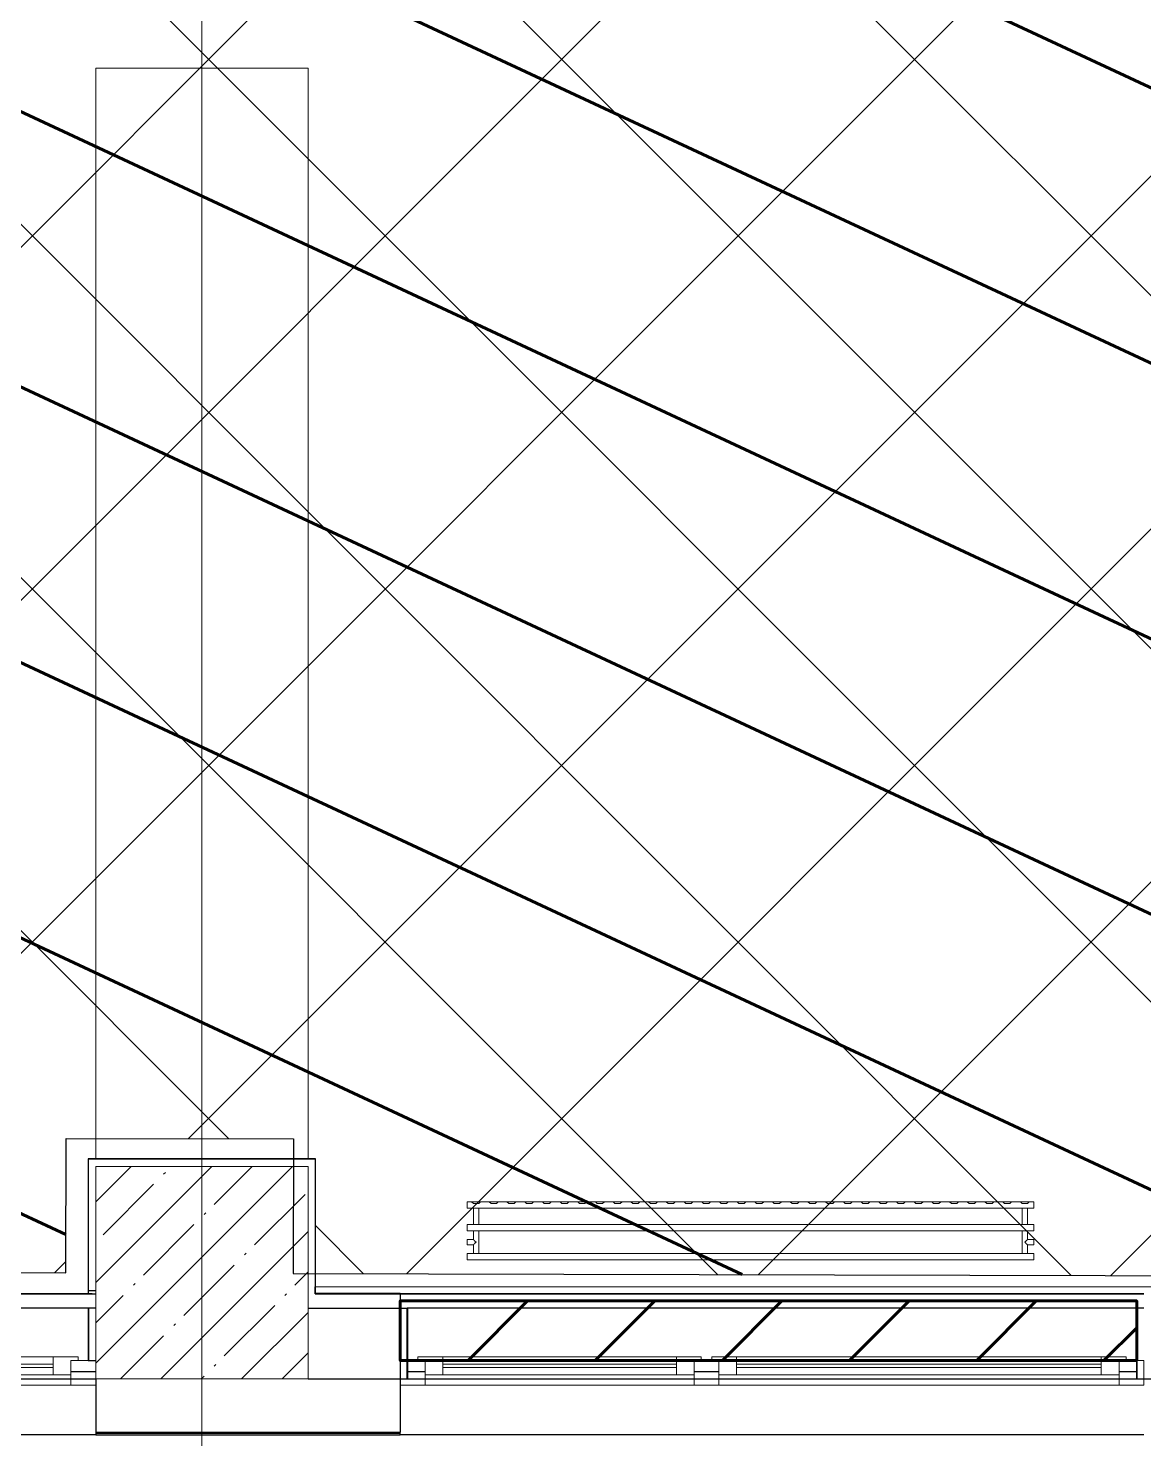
# Model space of a CAD drawing. Header units: millimetres. Extents: x -164500 to 426394, y -23753 to 102118.
# Drawn here: x 32884 to 36035, y -405 to 3577 of the extents above; entities that cross this region are included whole.
import ezdxf

# ---------------------------------------------------------------- set-up
doc = ezdxf.new("R2010")
doc.units = ezdxf.units.MM
for name, color, linetype, lineweight in [('0) шлифовка', 5, 'Continuous', 60), ('179 подоконники', 5, 'Continuous', 60), ('5.3) Л-7 Линолеум 4 вып', 230, 'Continuous', 30), ('A-FLOR', 7, 'Continuous', 9), ('A-GLAZ', 7, 'Continuous', 9), ('A-GLAZ-1', 7, 'Continuous', 5), ('S-COLS-1', 7, 'Continuous', 5), ('Оси', 7, 'Continuous', 9)]:
    doc.layers.add(name, color=color, linetype=linetype, lineweight=lineweight)
doc.layers.add('2) защита вин плитк', color=6, linetype='Continuous')
doc.layers.add('3.2.2) Нал-ой пол 4 вып', color=3, linetype='Continuous')
doc.layers.add('M-EQPM-1', color=7, linetype='Continuous', lineweight=9, true_color=0xb2b2b2)

# ---------------------------------------------------------------- blocks, each defined once
blk = doc.blocks.new('BSC_Колонна _Прямоугольная - 600х600-V40-Объем проектирования 1 этажа')
at = {"layer": 'S-COLS-1'}
h = blk.add_hatch(dxfattribs=at)
h.set_pattern_fill('FP_66', color=256, style=0, pattern_type=2)
h.set_pattern_definition([(45, (-33310, -200), (-114.04925, 114.04925), []), (45, (-33195.95, -200), (-114.04925, 114.04925), [201.613, -40.323, 6.706, -33.617])])
h.paths.add_polyline_path([(300, -300), (300, 300), (-300, 300), (-300, -300)])
for p, q in [((300, 300), (-300, 300)), ((-300, 300), (-300, -300)), ((300, -300), (300, 300)), ((-300, -300), (300, -300))]:
    blk.add_line(p, q, dxfattribs=at)
blk = doc.blocks.new('120_Окно_СКБ_2Ст - 120_Окно_СКБ_2Ст 2100х2500 _мал створка справа_-V53-Объем проектирования 1 этажа')
at = {"layer": 'A-GLAZ'}
for p, q in [((-1050, -127), (-1050, -57)), ((-1050, -57), (-980, -57)), ((-980, -57), (-980, -127)), ((150, -127), (150, -57)), ((150, -57), (220, -57)), ((220, -57), (220, -127)), ((980, -127), (980, -57)), ((980, -57), (1050, -57)), ((1050, -57), (1050, -127)), ((150, -87), (-980, -87)), ((-980, -87), (-980, -127)), ((-930, -137), (-930, -87)), ((100, -137), (100, -87)), ((150, -127), (150, -87)), ((980, -87), (220, -87)), ((220, -87), (220, -127)), ((270, -137), (270, -87)), ((930, -137), (930, -87)), ((980, -127), (980, -87)), ((-980, -127), (-1050, -127)), ((-980, -127), (-1000, -127)), ((-1000, -127), (-1000, -137)), ((-1000, -137), (170, -137)), ((170, -137), (-1000, -137)), ((220, -127), (150, -127)), ((170, -127), (150, -127)), ((170, -137), (170, -127)), ((220, -127), (200, -127)), ((200, -127), (200, -137)), ((200, -137), (1000, -137)), ((1000, -137), (200, -137)), ((1050, -127), (980, -127)), ((1000, -127), (980, -127)), ((1000, -137), (1000, -127))]:
    blk.add_line(p, q, dxfattribs=at)
at = {"layer": 'A-GLAZ-1'}
for p, q in [((1050, -57), (-1050, -57)), ((-930, -107), (100, -107)), ((100, -117), (-930, -117)), ((270, -107), (930, -107)), ((930, -117), (270, -117)), ((-1030, -127), (-1000, -127)), ((170.7, -127), (200, -127)), ((1000, -127), (1030, -127))]:
    blk.add_line(p, q, dxfattribs=at)
blk = doc.blocks.new('120_Окно_СКБ_2Ст - 120_Окно_СКБ_2Ст 2800х2500_створка_-22445922-Объем проектирования 1 этажа')
at = {"layer": 'A-GLAZ'}
for p, q in [((-1400, -127), (-1400, -57)), ((-1400, -57), (-1330, -57)), ((-1330, -57), (-1330, -127)), ((500, -127), (500, -57)), ((500, -57), (570, -57)), ((570, -57), (570, -127)), ((1330, -127), (1330, -57)), ((1330, -57), (1400, -57)), ((1400, -57), (1400, -127)), ((500, -87), (-1330, -87)), ((-1330, -87), (-1330, -127)), ((-1280, -137), (-1280, -87)), ((450, -137), (450, -87)), ((500, -127), (500, -87)), ((1330, -87), (570, -87)), ((570, -87), (570, -127)), ((620, -137), (620, -87)), ((1280, -137), (1280, -87)), ((1330, -127), (1330, -87)), ((-1330, -127), (-1400, -127)), ((-1330, -127), (-1350, -127)), ((-1350, -127), (-1350, -137)), ((-1350, -137), (520, -137)), ((520, -137), (-1350, -137)), ((570, -127), (500, -127)), ((520, -127), (500, -127)), ((520, -137), (520, -127)), ((570, -127), (550, -127)), ((550, -127), (550, -137)), ((550, -137), (1350, -137)), ((1350, -137), (550, -137)), ((1400, -127), (1330, -127)), ((1350, -127), (1330, -127)), ((1350, -137), (1350, -127))]:
    blk.add_line(p, q, dxfattribs=at)
at = {"layer": 'A-GLAZ-1'}
for p, q in [((1400, -57), (-1400, -57)), ((-1280, -107), (450, -107)), ((450, -117), (-1280, -117)), ((620, -107), (1280, -107)), ((1280, -117), (620, -117)), ((-1380, -127), (-1350, -127)), ((520, -127), (550, -127)), ((1350, -127), (1380, -127))]:
    blk.add_line(p, q, dxfattribs=at)
blk = doc.blocks.new('radiator_prado_classic_z_tip_30_po exemplyaru - Classic Z Тип 30-500-V217-Объем проектирования 1 этажа')
at = {"layer": 'M-EQPM-1'}
for p, q in [((0, 228), (0, 210)), ((1600, 228), (0, 228)), ((0, 210), (0, 228)), ((0, 228), (12.5, 228)), ((0, 210), (1600, 210)), ((17.8, 210), (0, 210)), ((12.5, 228), (37.5, 228)), ((37.5, 228), (12.5, 228)), ((12.5, 228), (37.5, 228)), ((12.5, 228), (17.5, 223)), ((12.5, 228), (17.5, 223)), ((32.5, 223), (17.5, 223)), ((17.5, 223), (32.5, 223)), ((17.5, 210), (17.5, 164)), ((17.5, 210), (17.5, 164)), ((17.8, 210), (17.5, 210)), ((17.5, 210), (17.8, 210)), ((17.8, 210), (17.5, 210)), ((17.5, 210), (32.5, 210)), ((32.2, 210), (17.8, 210)), ((17.8, 210), (32.2, 210)), ((32.2, 210), (17.8, 210)), ((32.5, 210), (32.2, 210)), ((32.2, 210), (32.5, 210)), ((32.5, 210), (32.2, 210)), ((1567.8, 210), (32.2, 210)), ((32.5, 223), (37.5, 228)), ((37.5, 228), (32.5, 223)), ((32.5, 164), (32.5, 210)), ((32.5, 164), (32.5, 210)), ((37.5, 228), (62.5, 228)), ((62.5, 228), (87.5, 228)), ((87.5, 228), (62.5, 228)), ((62.5, 228), (87.5, 228)), ((62.5, 228), (67.5, 223)), ((62.5, 228), (67.5, 223)), ((82.5, 223), (67.5, 223)), ((67.5, 223), (82.5, 223)), ((82.5, 223), (87.5, 228)), ((87.5, 228), (82.5, 223)), ((87.5, 228), (112.5, 228)), ((112.5, 228), (137.5, 228)), ((137.5, 228), (112.5, 228)), ((112.5, 228), (137.5, 228)), ((112.5, 228), (117.5, 223)), ((112.5, 228), (117.5, 223)), ((132.5, 223), (117.5, 223)), ((117.5, 223), (132.5, 223)), ((132.5, 223), (137.5, 228)), ((137.5, 228), (132.5, 223)), ((137.5, 228), (162.5, 228)), ((162.5, 228), (187.5, 228)), ((187.5, 228), (162.5, 228)), ((162.5, 228), (187.5, 228)), ((162.5, 228), (167.5, 223)), ((162.5, 228), (167.5, 223)), ((182.5, 223), (167.5, 223)), ((167.5, 223), (182.5, 223)), ((182.5, 223), (187.5, 228)), ((187.5, 228), (182.5, 223)), ((187.5, 228), (212.5, 228)), ((212.5, 228), (237.5, 228)), ((237.5, 228), (212.5, 228)), ((212.5, 228), (237.5, 228)), ((212.5, 228), (217.5, 223)), ((212.5, 228), (217.5, 223)), ((232.5, 223), (217.5, 223)), ((217.5, 223), (232.5, 223)), ((232.5, 223), (237.5, 228)), ((237.5, 228), (232.5, 223)), ((237.5, 228), (262.5, 228)), ((262.5, 228), (287.5, 228)), ((287.5, 228), (262.5, 228)), ((262.5, 228), (287.5, 228)), ((262.5, 228), (267.5, 223)), ((262.5, 228), (267.5, 223)), ((282.5, 223), (267.5, 223)), ((267.5, 223), (282.5, 223)), ((282.5, 223), (287.5, 228)), ((287.5, 228), (282.5, 223)), ((287.5, 228), (312.5, 228)), ((312.5, 228), (337.5, 228)), ((337.5, 228), (312.5, 228)), ((312.5, 228), (337.5, 228)), ((312.5, 228), (317.5, 223)), ((312.5, 228), (317.5, 223)), ((332.5, 223), (317.5, 223)), ((317.5, 223), (332.5, 223)), ((332.5, 223), (337.5, 228)), ((337.5, 228), (332.5, 223)), ((337.5, 228), (362.5, 228)), ((362.5, 228), (387.5, 228)), ((387.5, 228), (362.5, 228)), ((362.5, 228), (387.5, 228)), ((362.5, 228), (367.5, 223)), ((362.5, 228), (367.5, 223)), ((382.5, 223), (367.5, 223)), ((367.5, 223), (382.5, 223)), ((382.5, 223), (387.5, 228)), ((387.5, 228), (382.5, 223)), ((387.5, 228), (412.5, 228)), ((412.5, 228), (437.5, 228)), ((437.5, 228), (412.5, 228)), ((412.5, 228), (437.5, 228)), ((412.5, 228), (417.5, 223)), ((412.5, 228), (417.5, 223)), ((432.5, 223), (417.5, 223)), ((417.5, 223), (432.5, 223)), ((432.5, 223), (437.5, 228)), ((437.5, 228), (432.5, 223)), ((437.5, 228), (462.5, 228)), ((462.5, 228), (487.5, 228)), ((487.5, 228), (462.5, 228)), ((462.5, 228), (487.5, 228)), ((462.5, 228), (467.5, 223)), ((462.5, 228), (467.5, 223)), ((482.5, 223), (467.5, 223)), ((467.5, 223), (482.5, 223)), ((482.5, 223), (487.5, 228)), ((487.5, 228), (482.5, 223)), ((487.5, 228), (512.5, 228)), ((512.5, 228), (537.5, 228)), ((537.5, 228), (512.5, 228)), ((512.5, 228), (537.5, 228)), ((512.5, 228), (517.5, 223)), ((512.5, 228), (517.5, 223)), ((532.5, 223), (517.5, 223)), ((517.5, 223), (532.5, 223)), ((532.5, 223), (537.5, 228)), ((537.5, 228), (532.5, 223)), ((537.5, 228), (562.5, 228)), ((562.5, 228), (587.5, 228)), ((587.5, 228), (562.5, 228)), ((562.5, 228), (587.5, 228)), ((562.5, 228), (567.5, 223)), ((562.5, 228), (567.5, 223)), ((582.5, 223), (567.5, 223)), ((567.5, 223), (582.5, 223)), ((582.5, 223), (587.5, 228)), ((587.5, 228), (582.5, 223)), ((587.5, 228), (612.5, 228)), ((612.5, 228), (637.5, 228)), ((637.5, 228), (612.5, 228)), ((612.5, 228), (637.5, 228)), ((612.5, 228), (617.5, 223)), ((612.5, 228), (617.5, 223)), ((632.5, 223), (617.5, 223)), ((617.5, 223), (632.5, 223)), ((632.5, 223), (637.5, 228)), ((637.5, 228), (632.5, 223)), ((637.5, 228), (662.5, 228)), ((662.5, 228), (687.5, 228)), ((687.5, 228), (662.5, 228)), ((662.5, 228), (687.5, 228)), ((662.5, 228), (667.5, 223)), ((662.5, 228), (667.5, 223)), ((682.5, 223), (667.5, 223)), ((667.5, 223), (682.5, 223)), ((682.5, 223), (687.5, 228)), ((687.5, 228), (682.5, 223)), ((687.5, 228), (712.5, 228)), ((712.5, 228), (737.5, 228)), ((737.5, 228), (712.5, 228)), ((712.5, 228), (737.5, 228)), ((712.5, 228), (717.5, 223)), ((712.5, 228), (717.5, 223)), ((732.5, 223), (717.5, 223)), ((717.5, 223), (732.5, 223)), ((732.5, 223), (737.5, 228)), ((737.5, 228), (732.5, 223)), ((737.5, 228), (762.5, 228)), ((762.5, 228), (787.5, 228)), ((787.5, 228), (762.5, 228)), ((762.5, 228), (787.5, 228)), ((762.5, 228), (767.5, 223)), ((762.5, 228), (767.5, 223)), ((782.5, 223), (767.5, 223)), ((767.5, 223), (782.5, 223)), ((782.5, 223), (787.5, 228)), ((787.5, 228), (782.5, 223)), ((787.5, 228), (812.5, 228)), ((812.5, 228), (837.5, 228)), ((837.5, 228), (812.5, 228)), ((812.5, 228), (837.5, 228)), ((812.5, 228), (817.5, 223)), ((812.5, 228), (817.5, 223)), ((832.5, 223), (817.5, 223)), ((817.5, 223), (832.5, 223)), ((832.5, 223), (837.5, 228)), ((837.5, 228), (832.5, 223)), ((837.5, 228), (862.5, 228)), ((862.5, 228), (887.5, 228)), ((887.5, 228), (862.5, 228)), ((862.5, 228), (887.5, 228)), ((862.5, 228), (867.5, 223)), ((862.5, 228), (867.5, 223)), ((882.5, 223), (867.5, 223)), ((867.5, 223), (882.5, 223)), ((882.5, 223), (887.5, 228)), ((887.5, 228), (882.5, 223)), ((887.5, 228), (912.5, 228)), ((912.5, 228), (937.5, 228)), ((937.5, 228), (912.5, 228)), ((912.5, 228), (937.5, 228)), ((912.5, 228), (917.5, 223)), ((912.5, 228), (917.5, 223)), ((932.5, 223), (917.5, 223)), ((917.5, 223), (932.5, 223)), ((932.5, 223), (937.5, 228)), ((937.5, 228), (932.5, 223)), ((937.5, 228), (962.5, 228)), ((962.5, 228), (987.5, 228)), ((987.5, 228), (962.5, 228)), ((962.5, 228), (987.5, 228)), ((962.5, 228), (967.5, 223)), ((962.5, 228), (967.5, 223)), ((982.5, 223), (967.5, 223)), ((967.5, 223), (982.5, 223)), ((982.5, 223), (987.5, 228)), ((987.5, 228), (982.5, 223)), ((987.5, 228), (1012.5, 228)), ((1012.5, 228), (1037.5, 228)), ((1037.5, 228), (1012.5, 228)), ((1012.5, 228), (1037.5, 228)), ((1012.5, 228), (1017.5, 223)), ((1012.5, 228), (1017.5, 223)), ((1032.5, 223), (1017.5, 223)), ((1017.5, 223), (1032.5, 223)), ((1032.5, 223), (1037.5, 228)), ((1037.5, 228), (1032.5, 223)), ((1037.5, 228), (1062.5, 228)), ((1062.5, 228), (1087.5, 228)), ((1087.5, 228), (1062.5, 228)), ((1062.5, 228), (1087.5, 228)), ((1062.5, 228), (1067.5, 223)), ((1062.5, 228), (1067.5, 223)), ((1082.5, 223), (1067.5, 223)), ((1067.5, 223), (1082.5, 223)), ((1082.5, 223), (1087.5, 228)), ((1087.5, 228), (1082.5, 223)), ((1087.5, 228), (1112.5, 228)), ((1112.5, 228), (1137.5, 228)), ((1137.5, 228), (1112.5, 228)), ((1112.5, 228), (1137.5, 228)), ((1112.5, 228), (1117.5, 223)), ((1112.5, 228), (1117.5, 223)), ((1132.5, 223), (1117.5, 223)), ((1117.5, 223), (1132.5, 223)), ((1132.5, 223), (1137.5, 228)), ((1137.5, 228), (1132.5, 223)), ((1137.5, 228), (1162.5, 228)), ((1162.5, 228), (1187.5, 228)), ((1187.5, 228), (1162.5, 228)), ((1162.5, 228), (1187.5, 228)), ((1162.5, 228), (1167.5, 223)), ((1162.5, 228), (1167.5, 223)), ((1182.5, 223), (1167.5, 223)), ((1167.5, 223), (1182.5, 223)), ((1182.5, 223), (1187.5, 228)), ((1187.5, 228), (1182.5, 223)), ((1187.5, 228), (1212.5, 228)), ((1212.5, 228), (1237.5, 228)), ((1237.5, 228), (1212.5, 228)), ((1212.5, 228), (1237.5, 228)), ((1212.5, 228), (1217.5, 223)), ((1212.5, 228), (1217.5, 223)), ((1232.5, 223), (1217.5, 223)), ((1217.5, 223), (1232.5, 223)), ((1232.5, 223), (1237.5, 228)), ((1237.5, 228), (1232.5, 223)), ((1237.5, 228), (1262.5, 228)), ((1262.5, 228), (1287.5, 228)), ((1287.5, 228), (1262.5, 228)), ((1262.5, 228), (1287.5, 228)), ((1262.5, 228), (1267.5, 223)), ((1262.5, 228), (1267.5, 223)), ((1282.5, 223), (1267.5, 223)), ((1267.5, 223), (1282.5, 223)), ((1282.5, 223), (1287.5, 228)), ((1287.5, 228), (1282.5, 223)), ((1287.5, 228), (1312.5, 228)), ((1312.5, 228), (1337.5, 228)), ((1337.5, 228), (1312.5, 228)), ((1312.5, 228), (1337.5, 228)), ((1312.5, 228), (1317.5, 223)), ((1312.5, 228), (1317.5, 223)), ((1332.5, 223), (1317.5, 223)), ((1317.5, 223), (1332.5, 223)), ((1332.5, 223), (1337.5, 228)), ((1337.5, 228), (1332.5, 223)), ((1337.5, 228), (1362.5, 228)), ((1362.5, 228), (1387.5, 228)), ((1387.5, 228), (1362.5, 228)), ((1362.5, 228), (1387.5, 228)), ((1362.5, 228), (1367.5, 223)), ((1362.5, 228), (1367.5, 223)), ((1382.5, 223), (1367.5, 223)), ((1367.5, 223), (1382.5, 223)), ((1382.5, 223), (1387.5, 228)), ((1387.5, 228), (1382.5, 223)), ((1387.5, 228), (1412.5, 228)), ((1412.5, 228), (1437.5, 228)), ((1437.5, 228), (1412.5, 228)), ((1412.5, 228), (1437.5, 228)), ((1412.5, 228), (1417.5, 223)), ((1412.5, 228), (1417.5, 223)), ((1432.5, 223), (1417.5, 223)), ((1417.5, 223), (1432.5, 223)), ((1432.5, 223), (1437.5, 228)), ((1437.5, 228), (1432.5, 223)), ((1437.5, 228), (1462.5, 228)), ((1487.5, 228), (1462.5, 228)), ((1462.5, 228), (1487.5, 228)), ((1462.5, 228), (1467.5, 223)), ((1462.5, 228), (1467.5, 223)), ((1463.9, 228), (1487.5, 228)), ((1482.5, 223), (1467.5, 223)), ((1467.5, 223), (1482.5, 223)), ((1482.5, 223), (1487.5, 228)), ((1487.5, 228), (1482.5, 223)), ((1487.5, 228), (1512.5, 228)), ((1512.5, 228), (1537.5, 228)), ((1537.5, 228), (1512.5, 228)), ((1512.5, 228), (1537.5, 228)), ((1512.5, 228), (1517.5, 223)), ((1512.5, 228), (1517.5, 223)), ((1532.5, 223), (1517.5, 223)), ((1517.5, 223), (1532.5, 223)), ((1532.5, 223), (1537.5, 228)), ((1537.5, 228), (1532.5, 223)), ((1537.5, 228), (1562.5, 228)), ((1562.5, 228), (1587.5, 228)), ((1587.5, 228), (1562.5, 228)), ((1562.5, 228), (1587.5, 228)), ((1562.5, 228), (1567.5, 223)), ((1562.5, 228), (1567.5, 223)), ((1582.5, 223), (1567.5, 223)), ((1567.5, 223), (1582.5, 223)), ((1567.5, 210), (1567.5, 164)), ((1567.5, 210), (1567.5, 164)), ((1567.8, 210), (1567.5, 210)), ((1567.5, 210), (1582.5, 210)), ((1567.8, 210), (1567.5, 210)), ((1567.5, 210), (1567.8, 210)), ((1582.2, 210), (1567.8, 210)), ((1582.2, 210), (1567.8, 210)), ((1567.8, 210), (1582.2, 210)), ((1582.5, 210), (1582.2, 210)), ((1582.5, 210), (1582.2, 210)), ((1582.2, 210), (1582.5, 210)), ((1600, 210), (1582.2, 210)), ((1582.5, 223), (1587.5, 228)), ((1587.5, 228), (1582.5, 223)), ((1582.5, 164), (1582.5, 210)), ((1582.5, 164), (1582.5, 210)), ((1587.5, 228), (1600, 228)), ((1600, 210), (1600, 228)), ((1600, 228), (1600, 210)), ((1600, 164), (0, 164)), ((0, 164), (0, 146)), ((0, 146), (0, 164)), ((0, 164), (17.8, 164)), ((17.8, 164), (17.5, 164)), ((17.5, 164), (17.8, 164)), ((17.8, 164), (17.5, 164)), ((17.5, 164), (32.5, 164)), ((32.2, 164), (17.8, 164)), ((17.8, 164), (32.2, 164)), ((32.2, 164), (17.8, 164)), ((32.5, 164), (32.2, 164)), ((32.2, 164), (32.5, 164)), ((32.5, 164), (32.2, 164)), ((32.2, 164), (1567.8, 164)), ((1567.8, 164), (1567.5, 164)), ((1567.5, 164), (1582.5, 164)), ((1567.8, 164), (1567.5, 164)), ((1567.5, 164), (1567.8, 164)), ((1582.2, 164), (1567.8, 164)), ((1582.2, 164), (1567.8, 164)), ((1567.8, 164), (1582.2, 164)), ((1582.5, 164), (1582.2, 164)), ((1582.5, 164), (1582.2, 164)), ((1582.2, 164), (1582.5, 164)), ((1582.2, 164), (1600, 164)), ((1600, 146), (1600, 164)), ((1600, 164), (1600, 146)), ((0, 146), (1600, 146)), ((18.5, 146), (0, 146)), ((17.5, 121.5), (0, 121.5)), ((17.5, 121.5), (0, 121.5)), ((0, 121.5), (0, 120.5)), ((0, 106.5), (0, 121.5)), ((0, 120.5), (0, 107.5)), ((0, 120.5), (0, 119.3)), ((0, 114), (0, 120.5)), ((0, 120.5), (0, 120.5)), ((17.5, 146), (17.5, 121.5)), ((17.5, 146), (17.5, 121.5)), ((17.5, 146), (18.5, 146)), ((18.5, 146), (17.5, 146)), ((17.5, 146), (18.5, 146)), ((32.5, 146), (17.5, 146)), ((18.5, 146), (32.2, 146)), ((32.2, 146), (18.5, 146)), ((18.5, 146), (32.2, 146)), ((32.2, 146), (32.5, 146)), ((32.5, 146), (32.2, 146)), ((32.2, 146), (32.5, 146)), ((1567.8, 146), (32.2, 146)), ((32.5, 82), (32.5, 146)), ((32.5, 82), (32.5, 146)), ((1567.5, 146), (1567.5, 82)), ((1567.5, 146), (1567.5, 82)), ((1567.5, 146), (1567.8, 146)), ((1582.5, 146), (1567.5, 146)), ((1567.5, 146), (1567.8, 146)), ((1567.8, 146), (1567.5, 146)), ((1567.8, 146), (1581.5, 146)), ((1567.8, 146), (1581.5, 146)), ((1581.5, 146), (1567.8, 146)), ((1581.5, 146), (1582.5, 146)), ((1581.5, 146), (1582.5, 146)), ((1582.5, 146), (1581.5, 146)), ((1600, 146), (1581.5, 146)), ((1582.5, 121.5), (1582.5, 146)), ((1582.5, 121.5), (1582.5, 146)), ((1600, 121.5), (1582.5, 121.5)), ((1600, 121.5), (1582.5, 121.5)), ((1600, 121.5), (1600, 106.5)), ((1600, 120.5), (1600, 121.5)), ((1600, 121.5), (1600, 120.5)), ((1600, 120.5), (1600, 121.5)), ((1600, 107.5), (1600, 120.5)), ((1600, 120.5), (1600, 107.5)), ((1600, 107.5), (1600, 120.5)), ((0, 119.3), (0, 117.8)), ((0, 117.8), (0, 114)), ((0, 114), (0, 110.3)), ((0, 107.5), (0, 114)), ((0, 110.3), (0, 108.7)), ((0, 108.7), (0, 107.5)), ((0, 107.5), (0, 106.5)), ((0, 107.5), (0, 107.5)), ((0, 106.5), (17.5, 106.5)), ((0, 106.5), (17.5, 106.5)), ((1600, 82), (0, 82)), ((0, 82), (0, 64)), ((0, 64), (0, 82)), ((0, 82), (18.5, 82)), ((17.5, 106.5), (17.5, 82)), ((17.5, 106.5), (17.5, 82)), ((18.5, 82), (17.5, 82)), ((17.5, 82), (18.5, 82)), ((18.5, 82), (17.5, 82)), ((17.5, 82), (32.5, 82)), ((32.2, 82), (18.5, 82)), ((18.5, 82), (32.2, 82)), ((32.2, 82), (18.5, 82)), ((32.5, 82), (32.2, 82)), ((32.2, 82), (32.5, 82)), ((32.5, 82), (32.2, 82)), ((32.2, 82), (1567.8, 82)), ((1567.8, 82), (1567.5, 82)), ((1567.5, 82), (1582.5, 82)), ((1567.8, 82), (1567.5, 82)), ((1567.5, 82), (1567.8, 82)), ((1581.5, 82), (1567.8, 82)), ((1581.5, 82), (1567.8, 82)), ((1567.8, 82), (1581.5, 82)), ((1582.5, 82), (1581.5, 82)), ((1582.5, 82), (1581.5, 82)), ((1581.5, 82), (1582.5, 82)), ((1581.5, 82), (1600, 82)), ((1582.5, 82), (1582.5, 106.5)), ((1582.5, 106.5), (1600, 106.5)), ((1582.5, 82), (1582.5, 106.5)), ((1582.5, 106.5), (1600, 106.5)), ((1600, 106.5), (1600, 107.5)), ((1600, 107.5), (1600, 106.5)), ((1600, 106.5), (1600, 107.5)), ((1600, 64), (1600, 82)), ((1600, 82), (1600, 64)), ((1600, 64), (0, 64)), ((0, 64), (1600, 64))]:
    blk.add_line(p, q, dxfattribs=at)
for points, knots in [([(18.5, 120.5), (18.4, 120.6), (18.3, 120.7), (18.1, 120.9), (17.9, 121.1), (17.8, 121.2), (17.7, 121.3), (17.5, 121.5), (17.5, 121.5), (17.5, 121.5)], [0.7142857, 0.7142857, 0.7142857, 0.7142857, 0.75, 0.7857143, 0.8214286, 0.8571429, 0.8928571, 0.9285714, 1, 1, 1, 1]), ([(17.5, 121.5), (17.5, 121.5), (17.5, 121.5), (17.7, 121.3), (17.8, 121.2), (17.9, 121.1), (18.1, 120.9), (18.3, 120.7), (18.4, 120.6), (18.5, 120.5)], [0, 0, 0, 0, 0.0714286, 0.1071429, 0.1428571, 0.1785714, 0.2142857, 0.25, 0.2857143, 0.2857143, 0.2857143, 0.2857143]), ([(17.5, 121.5), (17.5, 121.5), (17.5, 121.5), (17.7, 121.3), (17.8, 121.2), (17.9, 121.1), (18.1, 120.9), (18.3, 120.7), (18.4, 120.6), (18.5, 120.5)], [0, 0, 0, 0, 0.0714286, 0.1071429, 0.1428571, 0.1785714, 0.2142857, 0.25, 0.2857143, 0.2857143, 0.2857143, 0.2857143]), ([(25, 114), (24.5, 114.5), (23.6, 115.4), (22.4, 116.6), (21.6, 117.4), (21.1, 117.9), (20.8, 118.2), (20.5, 118.5), (20.2, 118.8), (19.8, 119.1), (19.6, 119.4), (19.3, 119.7), (19, 120), (18.7, 120.3), (18.5, 120.5), (18.3, 120.7), (18.1, 120.9), (17.9, 121.1), (17.8, 121.2), (17.7, 121.3), (17.5, 121.5), (17.5, 121.5), (17.5, 121.5)], [0, 0, 0, 0, 0.142857, 0.285714, 0.357143, 0.392857, 0.428571, 0.464286, 0.5, 0.535714, 0.571429, 0.607143, 0.642857, 0.678571, 0.714286, 0.75, 0.785714, 0.821429, 0.857143, 0.892857, 0.928571, 1, 1, 1, 1]), ([(1575, 114), (1575.5, 114.5), (1576.4, 115.4), (1577.6, 116.6), (1578.4, 117.4), (1578.9, 117.9), (1579.2, 118.2), (1579.5, 118.5), (1579.8, 118.8), (1580.1, 119.2), (1580.4, 119.4), (1580.7, 119.7), (1581, 120), (1581.3, 120.3), (1581.5, 120.5), (1581.7, 120.7), (1581.9, 120.9), (1582.1, 121.1), (1582.2, 121.2), (1582.3, 121.3), (1582.5, 121.5), (1582.5, 121.5), (1582.5, 121.5)], [0, 0, 0, 0, 0.142857, 0.285714, 0.357143, 0.392857, 0.428571, 0.464286, 0.5, 0.535714, 0.571429, 0.607143, 0.642857, 0.678571, 0.714286, 0.75, 0.785714, 0.821429, 0.857143, 0.892857, 0.928571, 1, 1, 1, 1]), ([(1582.5, 121.5), (1582.5, 121.5), (1582.5, 121.5), (1582.3, 121.3), (1582.2, 121.2), (1582.1, 121.1), (1581.9, 120.9), (1581.7, 120.7), (1581.6, 120.6), (1581.5, 120.5)], [0, 0, 0, 0, 0.0714286, 0.1071429, 0.1428571, 0.1785714, 0.2142857, 0.25, 0.2857143, 0.2857143, 0.2857143, 0.2857143]), ([(1582.5, 121.5), (1582.5, 121.5), (1582.5, 121.5), (1582.3, 121.3), (1582.2, 121.2), (1582.1, 121.1), (1581.9, 120.9), (1581.7, 120.7), (1581.6, 120.6), (1581.5, 120.5)], [0, 0, 0, 0, 0.0714286, 0.1071429, 0.1428571, 0.1785714, 0.2142857, 0.25, 0.2857143, 0.2857143, 0.2857143, 0.2857143]), ([(1581.5, 120.5), (1581.6, 120.6), (1581.7, 120.7), (1581.9, 120.9), (1582.1, 121.1), (1582.2, 121.2), (1582.3, 121.3), (1582.5, 121.5), (1582.5, 121.5), (1582.5, 121.5)], [0.7142857, 0.7142857, 0.7142857, 0.7142857, 0.75, 0.7857143, 0.8214286, 0.8571429, 0.8928571, 0.9285714, 1, 1, 1, 1]), ([(17.5, 106.5), (17.5, 106.5), (17.5, 106.5), (17.7, 106.7), (17.8, 106.8), (17.9, 106.9), (18.1, 107.1), (18.3, 107.3), (18.5, 107.5), (18.7, 107.7), (19, 108), (19.3, 108.3), (19.6, 108.6), (19.8, 108.9), (20.3, 109.3), (20.7, 109.7), (21.1, 110.1), (21.6, 110.6), (22.4, 111.4), (23.6, 112.6), (24.5, 113.5), (25, 114)], [0, 0, 0, 0, 0.071429, 0.107143, 0.142857, 0.178571, 0.214286, 0.25, 0.285714, 0.321429, 0.357143, 0.392857, 0.428571, 0.464286, 0.5, 0.571429, 0.607143, 0.642857, 0.714286, 0.857143, 1, 1, 1, 1]), ([(17.5, 106.5), (17.5, 106.5), (17.5, 106.5), (17.7, 106.7), (17.8, 106.8), (17.9, 106.9), (18.1, 107.1), (18.3, 107.3), (18.4, 107.4), (18.5, 107.5)], [0, 0, 0, 0, 0.0714286, 0.1071429, 0.1428571, 0.1785714, 0.2142857, 0.25, 0.2857143, 0.2857143, 0.2857143, 0.2857143]), ([(18.5, 107.5), (18.4, 107.4), (18.3, 107.3), (18.1, 107.1), (17.9, 106.9), (17.8, 106.8), (17.7, 106.7), (17.5, 106.5), (17.5, 106.5), (17.5, 106.5)], [0.7142857, 0.7142857, 0.7142857, 0.7142857, 0.75, 0.7857143, 0.8214286, 0.8571429, 0.8928571, 0.9285714, 1, 1, 1, 1]), ([(18.5, 107.5), (18.4, 107.4), (18.3, 107.3), (18.1, 107.1), (17.9, 106.9), (17.8, 106.8), (17.7, 106.7), (17.5, 106.5), (17.5, 106.5), (17.5, 106.5)], [0.7142857, 0.7142857, 0.7142857, 0.7142857, 0.75, 0.7857143, 0.8214286, 0.8571429, 0.8928571, 0.9285714, 1, 1, 1, 1]), ([(22.1, 116.9), (21.9, 117.1), (21.6, 117.4), (21.1, 117.9), (20.8, 118.2), (20.5, 118.5), (20.2, 118.8), (19.9, 119.2), (19.7, 119.3), (19.6, 119.4)], [0.2857143, 0.2857143, 0.2857143, 0.2857143, 0.3571429, 0.3928571, 0.4285714, 0.4642857, 0.5, 0.5357143, 0.5714286, 0.5714286, 0.5714286, 0.5714286]), ([(19.6, 119.4), (19.7, 119.3), (19.9, 119.2), (20.3, 118.7), (20.7, 118.3), (21.1, 117.9), (21.6, 117.4), (21.9, 117.1), (22.1, 116.9)], [0.4285714, 0.4285714, 0.4285714, 0.4285714, 0.4642857, 0.5, 0.5714286, 0.6071429, 0.6428571, 0.7142857, 0.7142857, 0.7142857, 0.7142857]), ([(19.6, 119.4), (19.7, 119.3), (19.8, 119.1), (20.3, 118.7), (20.7, 118.3), (21.1, 117.9), (21.6, 117.4), (21.9, 117.1), (22.1, 116.9)], [0.4285714, 0.4285714, 0.4285714, 0.4285714, 0.4642857, 0.5, 0.5714286, 0.6071429, 0.6428571, 0.7142857, 0.7142857, 0.7142857, 0.7142857]), ([(19.6, 108.6), (19.7, 108.7), (19.9, 108.8), (20.3, 109.3), (20.7, 109.7), (21.1, 110.1), (21.6, 110.6), (21.9, 110.9), (22.1, 111.1)], [0.4285714, 0.4285714, 0.4285714, 0.4285714, 0.4642857, 0.5, 0.5714286, 0.6071429, 0.6428571, 0.7142857, 0.7142857, 0.7142857, 0.7142857]), ([(22.1, 111.1), (21.9, 110.9), (21.6, 110.6), (21.1, 110.1), (20.8, 109.8), (20.5, 109.5), (20.2, 109.2), (19.9, 108.8), (19.7, 108.7), (19.6, 108.6)], [0.2857143, 0.2857143, 0.2857143, 0.2857143, 0.3571429, 0.3928571, 0.4285714, 0.4642857, 0.5, 0.5357143, 0.5714286, 0.5714286, 0.5714286, 0.5714286]), ([(22.1, 111.1), (21.9, 110.9), (21.6, 110.6), (21.1, 110.1), (20.8, 109.8), (20.5, 109.5), (20.2, 109.2), (19.8, 108.9), (19.7, 108.7), (19.6, 108.6)], [0.2857143, 0.2857143, 0.2857143, 0.2857143, 0.3571429, 0.3928571, 0.4285714, 0.4642857, 0.5, 0.5357143, 0.5714286, 0.5714286, 0.5714286, 0.5714286]), ([(1582.5, 106.5), (1582.5, 106.5), (1582.5, 106.5), (1582.3, 106.7), (1582.2, 106.8), (1582.1, 106.9), (1581.9, 107.1), (1581.7, 107.3), (1581.5, 107.5), (1581.3, 107.7), (1581, 108), (1580.7, 108.3), (1580.4, 108.6), (1580.1, 108.8), (1579.7, 109.3), (1579.3, 109.7), (1578.9, 110.1), (1578.4, 110.6), (1577.6, 111.4), (1576.4, 112.6), (1575.5, 113.5), (1575, 114)], [0, 0, 0, 0, 0.071429, 0.107143, 0.142857, 0.178571, 0.214286, 0.25, 0.285714, 0.321429, 0.357143, 0.392857, 0.428571, 0.464286, 0.5, 0.571429, 0.607143, 0.642857, 0.714286, 0.857143, 1, 1, 1, 1]), ([(1580.4, 119.4), (1580.3, 119.3), (1580.1, 119.2), (1579.7, 118.7), (1579.3, 118.3), (1578.9, 117.9), (1578.4, 117.4), (1578.1, 117.1), (1577.9, 116.9)], [0.4285714, 0.4285714, 0.4285714, 0.4285714, 0.4642857, 0.5, 0.5714286, 0.6071429, 0.6428571, 0.7142857, 0.7142857, 0.7142857, 0.7142857]), ([(1580.4, 119.4), (1580.3, 119.3), (1580.1, 119.2), (1579.7, 118.7), (1579.3, 118.3), (1578.9, 117.9), (1578.4, 117.4), (1578.1, 117.1), (1577.9, 116.9)], [0.4285714, 0.4285714, 0.4285714, 0.4285714, 0.4642857, 0.5, 0.5714286, 0.6071429, 0.6428571, 0.7142857, 0.7142857, 0.7142857, 0.7142857]), ([(1577.9, 116.9), (1578.1, 117.1), (1578.4, 117.4), (1578.9, 117.9), (1579.2, 118.2), (1579.5, 118.5), (1579.8, 118.8), (1580.1, 119.2), (1580.3, 119.3), (1580.4, 119.4)], [0.2857143, 0.2857143, 0.2857143, 0.2857143, 0.3571429, 0.3928571, 0.4285714, 0.4642857, 0.5, 0.5357143, 0.5714286, 0.5714286, 0.5714286, 0.5714286]), ([(1577.9, 111.1), (1578.1, 110.9), (1578.4, 110.6), (1578.9, 110.1), (1579.2, 109.8), (1579.5, 109.5), (1579.8, 109.2), (1580.1, 108.8), (1580.3, 108.7), (1580.4, 108.6)], [0.2857143, 0.2857143, 0.2857143, 0.2857143, 0.3571429, 0.3928571, 0.4285714, 0.4642857, 0.5, 0.5357143, 0.5714286, 0.5714286, 0.5714286, 0.5714286]), ([(1577.9, 111.1), (1578.1, 110.9), (1578.4, 110.6), (1578.9, 110.1), (1579.2, 109.8), (1579.5, 109.5), (1579.8, 109.2), (1580.1, 108.8), (1580.3, 108.7), (1580.4, 108.6)], [0.2857143, 0.2857143, 0.2857143, 0.2857143, 0.3571429, 0.3928571, 0.4285714, 0.4642857, 0.5, 0.5357143, 0.5714286, 0.5714286, 0.5714286, 0.5714286]), ([(1580.4, 108.6), (1580.3, 108.7), (1580.1, 108.8), (1579.7, 109.3), (1579.3, 109.7), (1578.9, 110.1), (1578.4, 110.6), (1578.1, 110.9), (1577.9, 111.1)], [0.4285714, 0.4285714, 0.4285714, 0.4285714, 0.4642857, 0.5, 0.5714286, 0.6071429, 0.6428571, 0.7142857, 0.7142857, 0.7142857, 0.7142857]), ([(1581.5, 107.5), (1581.6, 107.4), (1581.7, 107.3), (1581.9, 107.1), (1582.1, 106.9), (1582.2, 106.8), (1582.3, 106.7), (1582.5, 106.5), (1582.5, 106.5), (1582.5, 106.5)], [0.7142857, 0.7142857, 0.7142857, 0.7142857, 0.75, 0.7857143, 0.8214286, 0.8571429, 0.8928571, 0.9285714, 1, 1, 1, 1]), ([(1581.5, 107.5), (1581.6, 107.4), (1581.7, 107.3), (1581.9, 107.1), (1582.1, 106.9), (1582.2, 106.8), (1582.3, 106.7), (1582.5, 106.5), (1582.5, 106.5), (1582.5, 106.5)], [0.7142857, 0.7142857, 0.7142857, 0.7142857, 0.75, 0.7857143, 0.8214286, 0.8571429, 0.8928571, 0.9285714, 1, 1, 1, 1]), ([(1582.5, 106.5), (1582.5, 106.5), (1582.5, 106.5), (1582.3, 106.7), (1582.2, 106.8), (1582.1, 106.9), (1581.9, 107.1), (1581.7, 107.3), (1581.6, 107.4), (1581.5, 107.5)], [0, 0, 0, 0, 0.0714286, 0.1071429, 0.1428571, 0.1785714, 0.2142857, 0.25, 0.2857143, 0.2857143, 0.2857143, 0.2857143])]:
    blk.add_open_spline(points, degree=3, knots=knots, dxfattribs=at)
for points in [[(19.6, 119.4), (19.5, 119.5), (19.3, 119.7), (19, 120), (18.7, 120.3), (18.6, 120.4), (18.5, 120.5)], [(18.5, 120.5), (18.6, 120.4), (18.7, 120.3), (19, 120), (19.3, 119.7), (19.5, 119.5), (19.6, 119.4)], [(18.5, 120.5), (18.6, 120.4), (18.7, 120.3), (19, 120), (19.3, 119.7), (19.5, 119.5), (19.6, 119.4)], [(1581.5, 120.5), (1581.4, 120.4), (1581.3, 120.3), (1581, 120), (1580.7, 119.7), (1580.5, 119.5), (1580.4, 119.4)], [(1581.5, 120.5), (1581.4, 120.4), (1581.3, 120.3), (1581, 120), (1580.7, 119.7), (1580.5, 119.5), (1580.4, 119.4)], [(1580.4, 119.4), (1580.5, 119.5), (1580.7, 119.7), (1581, 120), (1581.3, 120.3), (1581.4, 120.4), (1581.5, 120.5)], [(18.5, 107.5), (18.6, 107.6), (18.7, 107.7), (19, 108), (19.3, 108.3), (19.5, 108.5), (19.6, 108.6)], [(19.6, 108.6), (19.5, 108.5), (19.3, 108.3), (19, 108), (18.7, 107.7), (18.6, 107.6), (18.5, 107.5)], [(19.6, 108.6), (19.5, 108.5), (19.3, 108.3), (19, 108), (18.7, 107.7), (18.6, 107.6), (18.5, 107.5)], [(25, 114), (24.5, 114.5), (23.6, 115.4), (22.6, 116.4), (22.1, 116.9)], [(22.1, 116.9), (22.6, 116.4), (23.6, 115.4), (24.5, 114.5), (25, 114)], [(22.1, 116.9), (22.6, 116.4), (23.6, 115.4), (24.5, 114.5), (25, 114)], [(22.1, 111.1), (22.6, 111.6), (23.6, 112.6), (24.5, 113.5), (25, 114)], [(25, 114), (24.5, 113.5), (23.6, 112.6), (22.6, 111.6), (22.1, 111.1)], [(25, 114), (24.5, 113.5), (23.6, 112.6), (22.6, 111.6), (22.1, 111.1)], [(1577.9, 116.9), (1577.4, 116.4), (1576.4, 115.4), (1575.5, 114.5), (1575, 114)], [(1577.9, 116.9), (1577.4, 116.4), (1576.4, 115.4), (1575.5, 114.5), (1575, 114)], [(1575, 114), (1575.5, 114.5), (1576.4, 115.4), (1577.4, 116.4), (1577.9, 116.9)], [(1575, 114), (1575.5, 113.5), (1576.4, 112.6), (1577.4, 111.6), (1577.9, 111.1)], [(1575, 114), (1575.5, 113.5), (1576.4, 112.6), (1577.4, 111.6), (1577.9, 111.1)], [(1577.9, 111.1), (1577.4, 111.6), (1576.4, 112.6), (1575.5, 113.5), (1575, 114)], [(1580.4, 108.6), (1580.5, 108.5), (1580.7, 108.3), (1581, 108), (1581.3, 107.7), (1581.4, 107.6), (1581.5, 107.5)], [(1580.4, 108.6), (1580.5, 108.5), (1580.7, 108.3), (1581, 108), (1581.3, 107.7), (1581.4, 107.6), (1581.5, 107.5)], [(1581.5, 107.5), (1581.4, 107.6), (1581.3, 107.7), (1581, 108), (1580.7, 108.3), (1580.5, 108.5), (1580.4, 108.6)]]:
    blk.add_open_spline(points, degree=3, dxfattribs=at)

msp = doc.modelspace()

# ---------------------------------------------------------------- hatches: boundary and pattern name
at = {"layer": '0) шлифовка', "true_color": 0x2776bb}
h = msp.add_hatch(dxfattribs=at)
h.set_pattern_fill('ANSI31', color=152, scale=222, angle=110)
h.paths.add_polyline_path([(30228.919, 7607.534), (29874.445, 7608.366), (29874.445, 7163.938), (29674.445, 7163.938), (29674.445, 450.815), (29694.445, 450.769), (29694.445, 7142.938), (29693.445, 7143.938), (29693.445, 7142.938), (29694.445, 7142.938), (29695.445, 7142.938), (29695.445, 450.766), (30233.116, 449.504), (30232.964, 384.938), (30295.702, 384.938), (30295.702, 69.356), (32990.216, 63.031), (32991.108, 443.03), (33633.106, 441.523), (33632.974, 384.938), (33695.702, 384.938), (33695.702, 61.375), (36307.859, 55.243), (36308.751, 435.242), (36750.75, 434.204), (36750.634, 384.938), (36813.354, 384.938), (36813.354, 54.056), (37970.202, 51.341), (37970.86, 331.34), (38250.859, 330.683), (38266.31, 6912.938), (37246.702, 6912.938), (37246.702, 6961.058), (37199.42, 6961.169), (37200.767, 7534.938), (36054.702, 7534.938), (36054.702, 7542.938), (33695.702, 7542.938), (33695.702, 7142.938), (33053.702, 7142.938), (33053.702, 7143.938), (33053.702, 7200.902), (33006.972, 7201.011), (33007.775, 7542.938), (32774.702, 7542.938), (32774.702, 7543.938), (33007.777, 7543.938), (33007.911, 7601.01), (32728.912, 7601.665), (32728.961, 7622.665), (30228.968, 7628.534)])
h.paths.add_polyline_path([(29894.445, 7276.534), (29895.445, 7142.938), (29895.445, 7542.938), (29894.445, 7542.938)], flags=16)
h.paths.add_polyline_path([(29895.445, 7542.938), (29894.445, 7543.938), (30274.702, 7543.938), (30274.702, 7542.938)], flags=16)
h.paths.add_polyline_path([(34582.349, 4407.862, -1), (33582.349, 4407.862, -1)], flags=16)
h.paths.add_polyline_path([(33486.978, 4032.506), (34936.978, 4032.506), (34936.978, 4782.506), (33486.978, 4782.506)], flags=24)
at = {"layer": '179 подоконники'}
h = msp.add_hatch(dxfattribs=at)
h.set_pattern_fill('ANSI31', color=256, scale=80)
h.set_pattern_definition([(45, (182243.12, 26879), (-179.60512, 179.60512), [])])
h.paths.add_polyline_path([(36014.702, -184.062), (33934.702, -184.062), (33934.702, -16.062), (36014.702, -16.062)])
at = {"layer": '2) защита вин плитк'}
h = msp.add_hatch(dxfattribs=at)
h.set_pattern_fill('ANSI31', color=256, scale=222)
h.paths.add_polyline_path([(30228.919, 7607.534), (29874.445, 7608.366), (29874.445, 7163.938), (29674.445, 7163.938), (29674.445, 450.815), (29694.445, 450.769), (29694.445, 7142.938), (29693.445, 7143.938), (29693.445, 7142.938), (29694.445, 7142.938), (29695.445, 7142.938), (29695.445, 450.766), (30233.116, 449.504), (30232.964, 384.938), (30295.702, 384.938), (30295.702, 69.356), (32990.216, 63.031), (32991.108, 443.03), (33633.106, 441.523), (33632.974, 384.938), (33695.702, 384.938), (33695.702, 61.375), (36307.859, 55.243), (36308.751, 435.242), (36750.75, 434.204), (36750.634, 384.938), (36813.354, 384.938), (36813.354, 54.056), (37970.202, 51.341), (37970.86, 331.34), (38250.859, 330.683), (38266.31, 6912.938), (37246.702, 6912.938), (37246.702, 6961.058), (37199.42, 6961.169), (37200.767, 7534.938), (36054.702, 7534.938), (36054.702, 7542.938), (33695.702, 7542.938), (33695.702, 7142.938), (33053.702, 7142.938), (33053.702, 7143.938), (33053.702, 7200.902), (33006.972, 7201.011), (33007.775, 7542.938), (32774.702, 7542.938), (32774.702, 7543.938), (33007.777, 7543.938), (33007.911, 7601.01), (32728.912, 7601.665), (32728.961, 7622.665), (30228.968, 7628.534)])
h.paths.add_polyline_path([(29894.445, 7276.534), (29895.445, 7142.938), (29895.445, 7542.938), (29894.445, 7542.938)], flags=16)
h.paths.add_polyline_path([(29895.445, 7542.938), (29894.445, 7543.938), (30274.702, 7543.938), (30274.702, 7542.938)], flags=16)
h.paths.add_polyline_path([(34582.349, 4407.862, -1), (33582.349, 4407.862, -1)], flags=16)
h.paths.add_polyline_path([(33486.978, 4032.506), (34936.978, 4032.506), (34936.978, 4782.506), (33486.978, 4782.506)], flags=24)
at = {"layer": '3.2.2) Нал-ой пол 4 вып'}
h = msp.add_hatch(dxfattribs=at)
h.set_pattern_fill('ANSI31', color=256, scale=222)
h.paths.add_polyline_path([(30228.919, 7607.534), (29874.445, 7608.366), (29874.445, 7163.938), (29674.445, 7163.938), (29674.445, 450.815), (29694.445, 450.769), (29694.445, 7142.938), (29693.445, 7143.938), (29693.445, 7142.938), (29694.445, 7142.938), (29695.445, 7142.938), (29695.445, 450.766), (30233.116, 449.504), (30232.964, 384.938), (30295.702, 384.938), (30295.702, 69.356), (32990.216, 63.031), (32991.108, 443.03), (33633.106, 441.523), (33632.974, 384.938), (33695.702, 384.938), (33695.702, 61.375), (36307.859, 55.243), (36308.751, 435.242), (36750.75, 434.204), (36750.634, 384.938), (36813.354, 384.938), (36813.354, 54.056), (37970.202, 51.341), (37970.86, 331.34), (38250.859, 330.683), (38266.31, 6912.938), (37246.702, 6912.938), (37246.702, 6961.058), (37199.42, 6961.169), (37200.767, 7534.938), (36054.702, 7534.938), (36054.702, 7542.938), (33695.702, 7542.938), (33695.702, 7142.938), (33053.702, 7142.938), (33053.702, 7143.938), (33053.702, 7200.902), (33006.972, 7201.011), (33007.775, 7542.938), (32774.702, 7542.938), (32774.702, 7543.938), (33007.777, 7543.938), (33007.911, 7601.01), (32728.912, 7601.665), (32728.961, 7622.665), (30228.968, 7628.534)])
h.paths.add_polyline_path([(29894.445, 7276.534), (29895.445, 7142.938), (29895.445, 7542.938), (29894.445, 7542.938)], flags=16)
h.paths.add_polyline_path([(29895.445, 7542.938), (29894.445, 7543.938), (30274.702, 7543.938), (30274.702, 7542.938)], flags=16)
h.paths.add_polyline_path([(34582.349, 4407.862, -1), (33582.349, 4407.862, -1)], flags=16)
h.paths.add_polyline_path([(33486.978, 4032.506), (34936.978, 4032.506), (34936.978, 4782.506), (33486.978, 4782.506)], flags=24)
at = {"layer": '5.3) Л-7 Линолеум 4 вып'}
h = msp.add_hatch(dxfattribs=at)
h.set_pattern_fill('ANSI37', color=256, scale=222)
h.paths.add_polyline_path([(30228.919, 7607.534), (29874.445, 7608.366), (29874.445, 7163.938), (29674.445, 7163.938), (29674.445, 450.815), (29694.445, 450.769), (29694.445, 7142.938), (29693.445, 7143.938), (29693.445, 7142.938), (29694.445, 7142.938), (29695.445, 7142.938), (29695.445, 450.766), (30233.116, 449.504), (30232.964, 384.938), (30295.702, 384.938), (30295.702, 69.356), (32990.216, 63.031), (32991.108, 443.03), (33633.106, 441.523), (33632.974, 384.938), (33695.702, 384.938), (33695.702, 61.375), (36307.859, 55.243), (36308.751, 435.242), (36750.75, 434.204), (36750.634, 384.938), (36813.354, 384.938), (36813.354, 54.056), (37970.202, 51.341), (37970.86, 331.34), (38250.859, 330.683), (38266.31, 6912.938), (37246.702, 6912.938), (37246.702, 6961.058), (37199.42, 6961.169), (37200.767, 7534.938), (36054.702, 7534.938), (36054.702, 7542.938), (33695.702, 7542.938), (33695.702, 7142.938), (33053.702, 7142.938), (33053.702, 7143.938), (33053.702, 7200.902), (33006.972, 7201.011), (33007.775, 7542.938), (32774.702, 7542.938), (32774.702, 7543.938), (33007.777, 7543.938), (33007.911, 7601.01), (32728.912, 7601.665), (32728.961, 7622.665), (30228.968, 7628.534)])
h.paths.add_polyline_path([(29894.445, 7276.534), (29895.445, 7142.938), (29895.445, 7542.938), (29894.445, 7542.938)], flags=16)
h.paths.add_polyline_path([(29895.445, 7542.938), (29894.445, 7543.938), (30274.702, 7543.938), (30274.702, 7542.938)], flags=16)

# ---------------------------------------------------------------- linework, layer by layer
for p, q in [((33053.702, 384.938), (33053.702, 4.938)), ((33695.702, 384.938), (33053.702, 384.938)), ((33695.702, 4.938), (33695.702, 384.938)), ((30274.702, 3.938), (33074.702, 3.938)), ((30284.702, 4.938), (33064.702, 4.938)), ((33054.702, 13.938), (33074.702, 13.938)), ((33064.702, 4.938), (33064.702, 3.938)), ((33694.702, 3.938), (33694.702, 23.938)), ((33694.702, 3.938), (33934.702, 3.938)), ((33934.702, 4.938), (33695.702, 4.938)), ((33934.702, 3.938), (33934.702, 4.938)), ((33934.702, 4.938), (36034.702, 4.938)), ((33934.702, 3.938), (36034.702, 3.938)), ((33934.702, 3.938), (33934.702, -386.062)), ((33053.702, -36.062), (30295.702, -36.062)), ((33053.702, -36.062), (33053.702, -184.062)), ((33054.702, -36.062), (33053.702, -36.062)), ((33054.702, -36.062), (33054.702, -184.062)), ((33074.702, -36.062), (33054.702, -36.062)), ((33674.702, -36.062), (33954.702, -36.062)), ((33954.702, -236.062), (33954.702, -36.062)), ((33955.702, -36.062), (33954.702, -36.062)), ((36014.702, -36.062), (33955.702, -36.062)), ((33955.702, -236.062), (33955.702, -36.062)), ((36013.702, -36.062), (36013.702, -236.062)), ((36014.702, -36.062), (36013.702, -36.062)), ((36034.702, -36.062), (36014.702, -36.062)), ((36014.702, -36.062), (36014.702, -236.062)), ((33053.702, -184.062), (33054.702, -184.062)), ((33054.702, -184.062), (33074.702, -184.062)), ((29874.445, -236.062), (33074.702, -236.062)), ((33074.702, -216.062), (33004.702, -216.062)), ((33074.702, -236.062), (33074.702, -386.062)), ((33674.702, -236.062), (38054.702, -236.062)), ((34004.702, -216.062), (33954.702, -216.062)), ((34834.702, -216.062), (34764.702, -216.062)), ((36014.702, -216.062), (35964.702, -216.062)), ((36013.702, -236.062), (36014.702, -236.062)), ((33074.702, -394.062), (30274.702, -394.062)), ((33074.702, -386.062), (33074.702, -394.062)), ((33074.702, -386.062), (33934.702, -386.062)), ((33074.702, -389.062), (33934.702, -389.062)), ((33074.702, -394.062), (33934.702, -394.062)), ((33934.702, -394.062), (33934.702, -386.062)), ((36034.702, -394.062), (33934.702, -394.062))]:
    msp.add_line(p, q)
at = {"flags": 128}
msp.add_lwpolyline([(29648.725, 7208.894), (29632.861, 450.913), (30233.116, 449.504), (30232.224, 69.505), (32990.216, 63.031), (32991.108, 443.03), (33633.106, 441.523), (33632.214, 61.524), (36307.859, 55.243), (36308.751, 435.242), (36750.75, 434.204), (36749.858, 54.206), (37970.202, 51.341), (37970.86, 331.34), (38250.859, 330.683), (38266.418, 6958.665)], dxfattribs=at)
at = {"layer": '179 подоконники'}
msp.add_lwpolyline([(36014.702, -184.062), (33934.702, -184.062), (33934.702, -16.062), (36014.702, -16.062)], close=True, dxfattribs=at)
at = {"layer": 'A-FLOR'}
for p, q in [((33074.702, 383.938), (33074.702, 3463.938)), ((33074.702, 3463.938), (33674.702, 3463.938)), ((33674.702, 3463.938), (33674.702, 383.938)), ((33694.702, 383.938), (33054.702, 383.938)), ((33054.702, 383.938), (33054.702, 3.938)), ((33694.702, 23.938), (33694.702, 383.938)), ((36372.354, 23.938), (33694.702, 23.938))]:
    msp.add_line(p, q, dxfattribs=at)
at = {"layer": 'Оси'}
msp.add_lwpolyline([(33374.702, -2042.321), (33374.702, 2957.679), (33374.702, 22262.009), (33374.702, 27262.009)], dxfattribs=at)

# ---------------------------------------------------------------- block references
msp.add_blockref('BSC_Колонна _Прямоугольная - 600х600-V40-Объем проектирования 1 этажа', (33374.702, 63.938))
at = {"color": 3, "rotation": 180}
for name, p in [('120_Окно_СКБ_2Ст - 120_Окно_СКБ_2Ст 2800х2500_створка_-22445922-Объем проектирования 1 этажа', (31674.702, -311.062)), ('120_Окно_СКБ_2Ст - 120_Окно_СКБ_2Ст 2100х2500 _мал створка справа_-V53-Объем проектирования 1 этажа', (34984.702, -311.062))]:
    msp.add_blockref(name, p, dxfattribs=at)
at = {"layer": 'M-EQPM-1'}
msp.add_blockref('radiator_prado_classic_z_tip_30_po exemplyaru - Classic Z Тип 30-500-V217-Объем проектирования 1 этажа', (34123.702, 35.938), dxfattribs=at)

doc.saveas('drawing.dxf')
